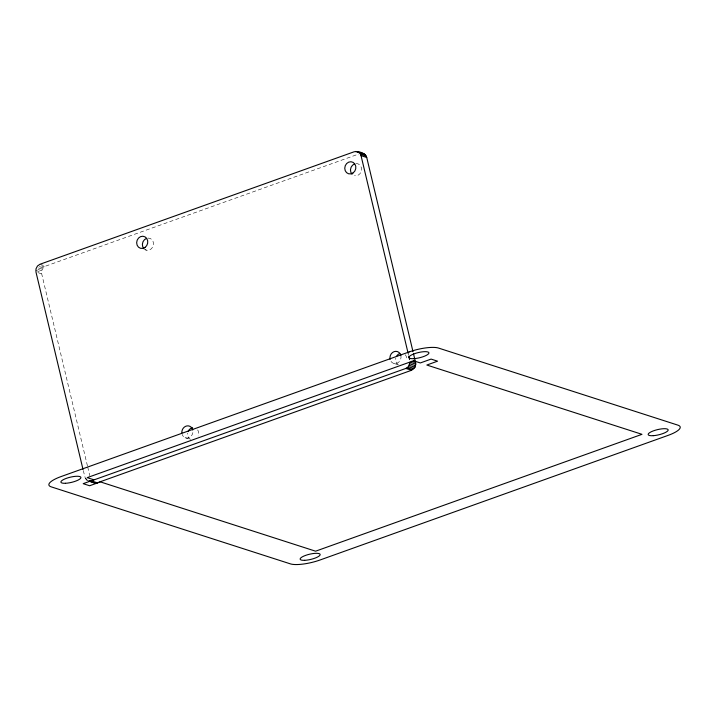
<?xml version="1.0" encoding="UTF-8"?>
<svg xmlns="http://www.w3.org/2000/svg" width="716" height="716" viewBox="0 0 716 716"><rect width="100%" height="100%" fill="white"/><g stroke="black" fill="none" stroke-linecap="round" stroke-linejoin="round"><path stroke-width="0.54" stroke-dasharray="3.58 2.69" d="M87.442 465.901L41.689 273.843L41.716 270.684L43.175 267.847L45.681 266.11L358.922 153.958M144.534 249.58L146.44 250.197M393.988 363.442L398.749 364.972M39.971 264.267L45.681 266.11M41.483 265.887L44.338 266.808M39.371 266.62L43.175 267.847M38.476 267.945L42.289 269.171M37.912 269.458L41.716 270.684M35.8 270.433L41.51 272.277M37.876 272.617L41.689 273.843M185.059 437.673L190.769 439.508A6.176 5.486 -72.2 0 1 187.628 433.171M83.28 470.564L85.374 478.512L87.271 479.129M85.374 478.512L86.242 479.72L88.149 480.338M86.242 479.72L87.388 480.615M408.075 353.095L408.594 355.27M87.701 466.984L89.769 475.666M400.862 355.521A6.176 5.486 -72.2 0 1 397.559 362.958A6.176 5.486 -72.2 0 1 390.641 360.819M405.166 354.724A6.176 5.486 -72.2 0 1 406.545 360.524M398.365 364.757A6.176 5.486 -72.2 0 1 395.841 358.054M197.643 429.94A6.176 5.486 -72.2 0 1 198.323 431.3L198.636 432.831A6.176 5.486 -72.2 0 1 198.144 435.972M192.864 432.58A6.176 5.486 -72.2 0 1 187.887 437.995A6.176 5.486 -72.2 0 1 182.177 434.46M147.988 238.079A6.184 5.495 -72.2 0 1 153.296 245.436A6.184 5.495 -72.2 0 1 145.097 249.669M356.085 163.588A6.176 5.486 -72.2 0 1 361.526 170.131A6.176 5.486 -72.2 0 1 354.527 175.68"/><path stroke-width="1.07" d="M95.863 483.094L90.153 481.259L405.882 368.427L408.389 366.681L410.062 362.26L415.772 364.104L414.994 367.201L411.593 370.262L97.304 482.799L94.431 482.978L88.721 481.143M192.604 427.756L191.19 428.213A6.176 5.486 -72.2 0 0 188.057 431.614M413.007 351.681L366.735 157.457C365.25 152.642 358.707 151.174 354.259 151.738L39.971 264.267L37.465 266.012L36.006 268.84L35.97 271.999L83.02 469.481M355.7 151.443L364.184 153.913M357.141 151.55L365.33 154.817M359.611 152.973L360.488 154.182L366.198 156.016M360.488 154.182L361.025 155.614L366.735 157.457M411.79 361.312L415.593 362.538L415.772 364.104M409.856 363.853L415.566 365.697M409.284 365.366L414.994 367.201M408.389 366.681L414.099 368.525M407.234 367.729L412.944 369.572M405.882 368.427L411.593 370.262M91.594 480.955L97.304 482.799M89.097 480.642L91.004 481.25M94.431 482.978L91.952 481.564M413.526 353.856L415.593 362.538M361.025 155.614L408.075 353.095M408.854 356.353L409.624 359.611M192.729 430.048L192.604 429.457A6.176 5.486 -72.2 0 0 186.894 425.922L185.48 426.378A6.176 5.486 -72.2 0 0 181.855 432.929M143.961 248.774A6.184 5.495 -72.2 0 1 146.547 238.383M390.104 359.378A6.176 5.486 -72.2 0 1 394.104 351.645A6.176 5.486 -72.2 0 1 400.862 355.521M352.057 174.265A6.176 5.486 -72.2 0 1 354.644 163.883M396.413 356.55A6.176 5.486 -72.2 0 1 399.814 353.489M409.284 351.887L61.084 476.561A22.742 5.889 -13.4 0 0 51.203 486.853L290.41 563.877A22.661 5.862 -13.4 0 0 320.052 559.993L668.064 435.391A22.635 5.862 -13.4 0 0 677.9 425.143L438.514 348.065A22.348 5.782 -13.4 0 0 409.284 351.887M413.588 360.775L87.182 477.644L93.921 479.818L83.163 483.667L89.634 485.752L100.401 481.904L315.595 551.195L642.001 434.326L426.808 365.035L437.574 361.177L431.095 359.092L420.328 362.949L413.588 360.775M653.314 435.677A10.293 2.667 -13.4 0 0 668.189 429.931A10.293 2.667 -13.4 0 0 652.965 431.023A10.293 2.667 -13.4 0 0 653.314 435.677M413.642 358.662A10.293 2.667 -13.4 0 0 428.938 353.033A10.293 2.667 -13.4 0 0 414.152 353.82A10.293 2.667 -13.4 0 0 413.642 358.662M65.451 483.282A10.293 2.667 -13.4 0 0 80.917 477.697A10.293 2.667 -13.4 0 0 66.319 478.36A10.293 2.667 -13.4 0 0 65.451 483.282M304.64 560.324A10.293 2.667 -13.4 0 0 320.159 554.757A10.293 2.667 -13.4 0 0 305.634 555.374A10.293 2.667 -13.4 0 0 304.64 560.324M144.954 247.476A6.184 5.495 -72.2 0 0 145.053 236.88A6.184 5.495 -72.2 0 0 136.658 242.715A6.184 5.495 -72.2 0 0 144.954 247.476M353.042 172.959A6.176 5.486 -72.2 0 0 353.14 162.389A6.176 5.486 -72.2 0 0 344.754 168.215A6.176 5.486 -72.2 0 0 353.042 172.959"/></g></svg>
